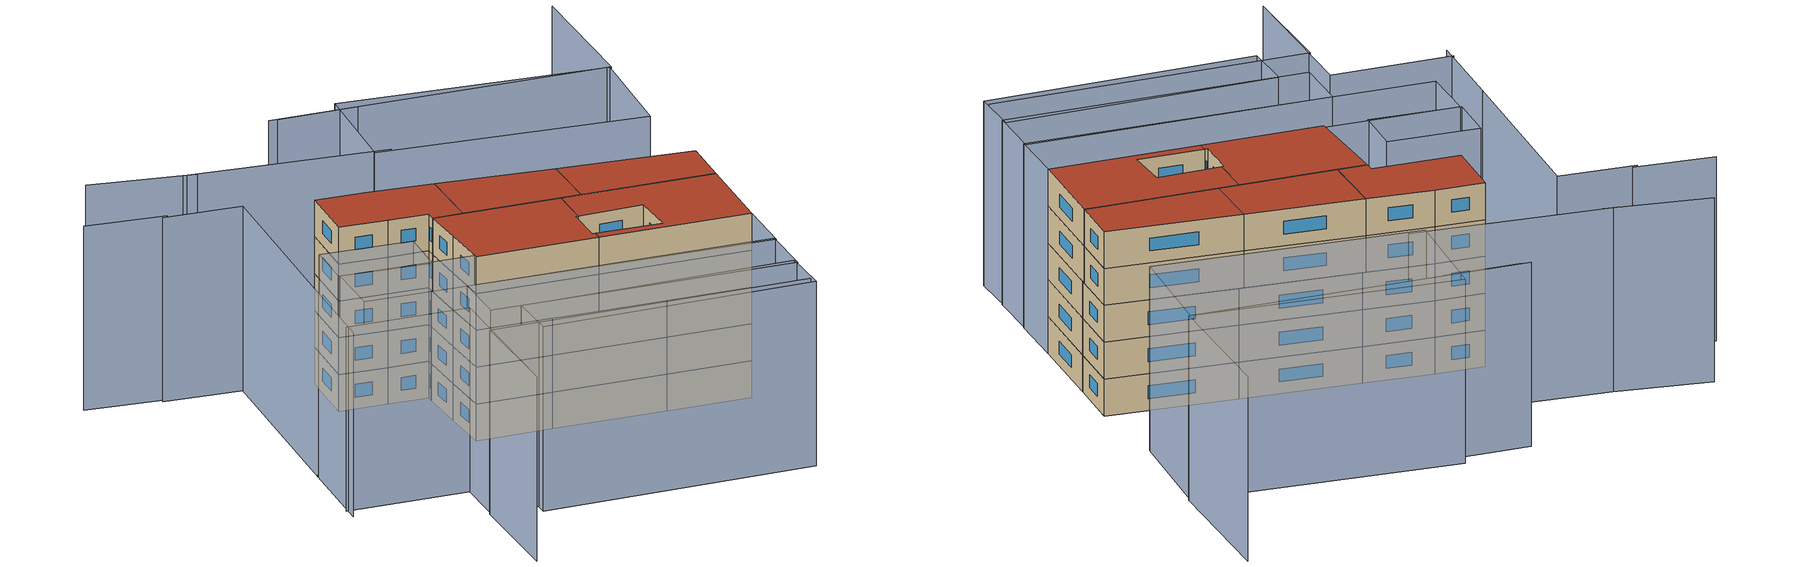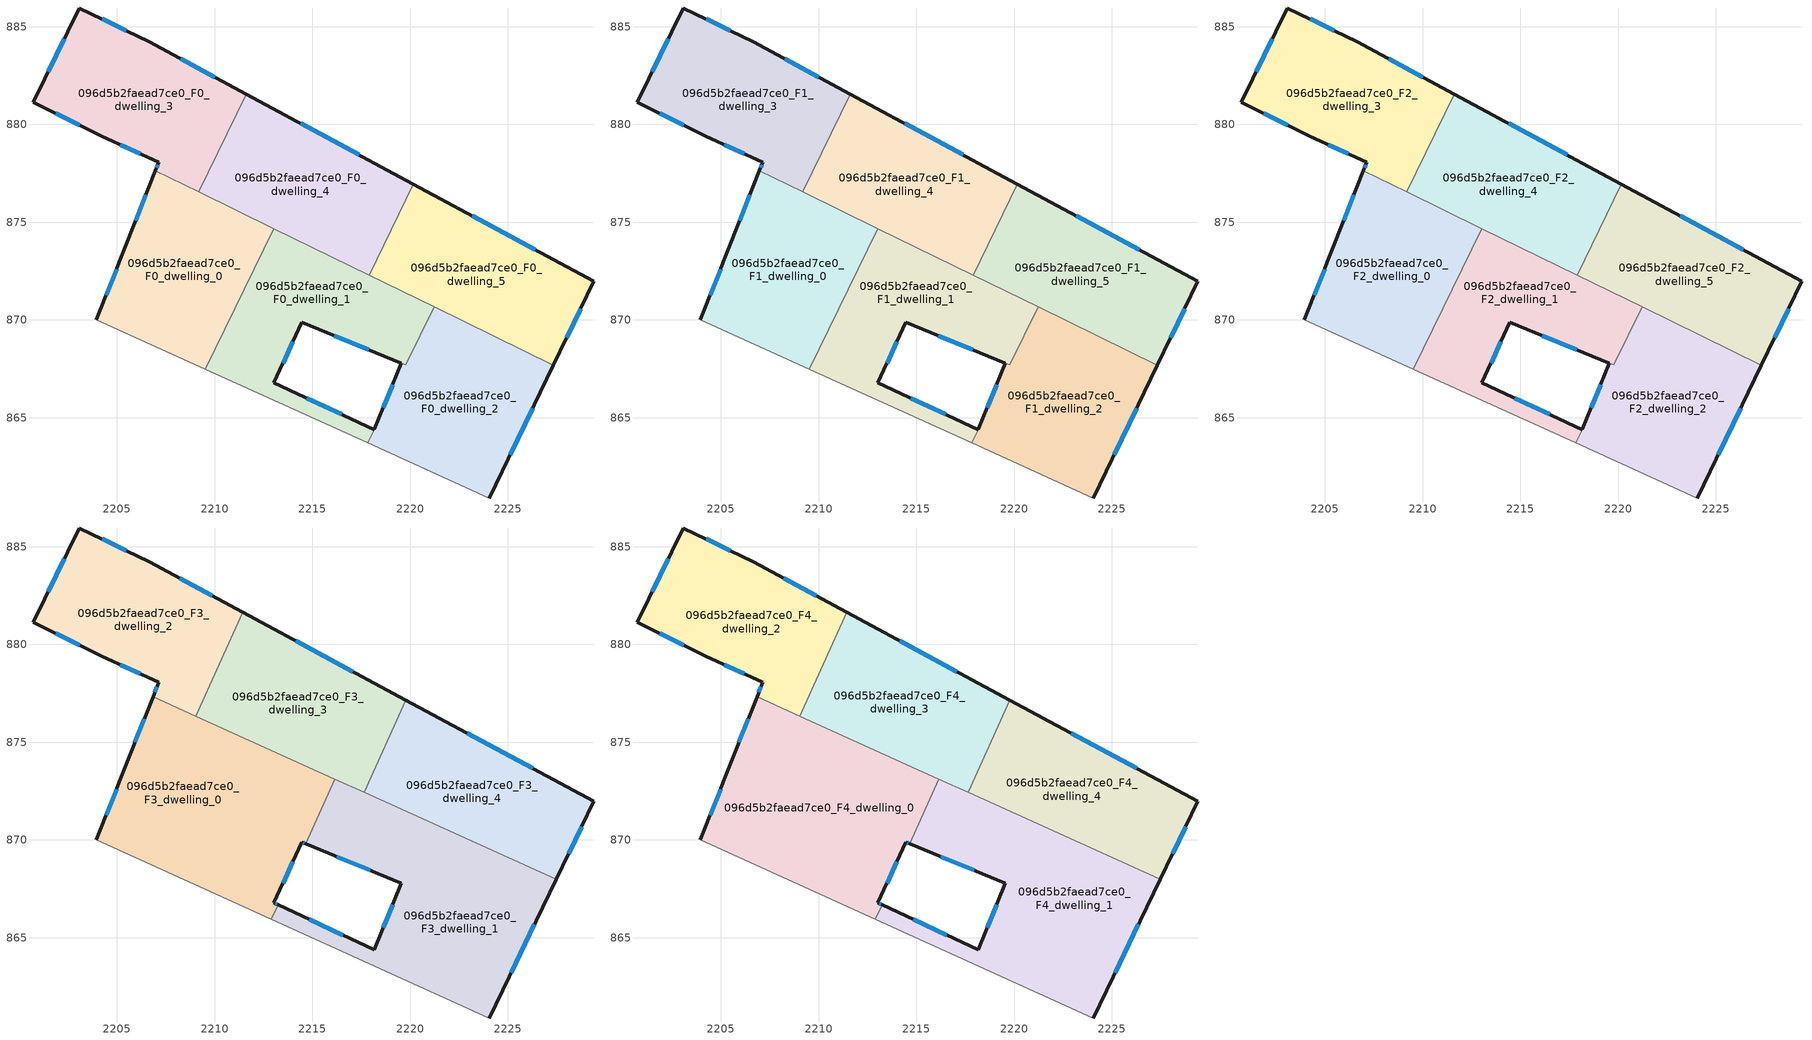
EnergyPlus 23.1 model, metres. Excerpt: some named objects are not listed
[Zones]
096d5b2faead7ce0_F0_dwelling_0
 floor ground (EU_floor_Construction): 2213.03,874.67 2209.52,867.48 2203.95,870 2205.47,873.86 2206.97,877.63 z0
 wall outside (EU_wall_Construction): 2206.97,877.63 2205.47,873.86 2203.95,870 z0:3
 wall to 096d5b2faead7ce0_F0_dwelling_1 (EU_wall_Construction): 2209.52,867.48 2213.03,874.67 z0:3
 wall adiabatic (EU_wall_Construction): 2203.95,870 2209.52,867.48 z0:3
 wall to 096d5b2faead7ce0_F0_dwelling_4 (EU_wall_Construction): 2213.03,874.67 2209.19,876.55 z0:3
 wall to 096d5b2faead7ce0_F0_dwelling_3 (EU_wall_Construction): 2209.19,876.55 2206.97,877.63 z0:3
 window (EU_Window_Construction): 2204.98,872.6 2204.45,871.25 / 2206.48,876.41 2205.96,875.09 z0.98:2.02
096d5b2faead7ce0_F0_dwelling_1
 floor ground (EU_floor_Construction): 2221.23,870.67 2219.78,867.7 2214.46,869.88 2213.03,866.78 2218.16,864.39 2217.83,863.71 2209.52,867.48 2213.03,874.67 z0
 wall outside (EU_wall_Construction): 2218.16,864.39 2213.03,866.78 2214.46,869.88 2219.55,867.79 z0:3
 wall to 096d5b2faead7ce0_F0_dwelling_2 (EU_wall_Construction): 2217.83,863.71 2218.16,864.39 / 2219.55,867.79 2219.78,867.7 2221.23,870.67 z0:3
 wall adiabatic (EU_wall_Construction): 2209.52,867.48 2217.83,863.71 z0:3
 wall to 096d5b2faead7ce0_F0_dwelling_5 (EU_wall_Construction): 2221.23,870.67 2217.9,872.29 z0:3
 wall to 096d5b2faead7ce0_F0_dwelling_4 (EU_wall_Construction): 2217.9,872.29 2213.03,874.67 z0:3
 window (EU_Window_Construction): 2213.5,867.79 2214,868.87 / 2216.49,865.17 2214.7,866 / 2216.12,869.2 2217.9,868.47 z0.98:2.02
096d5b2faead7ce0_F0_dwelling_2
 floor ground (EU_floor_Construction): 2227.33,867.68 2224.05,860.89 2217.83,863.71 2218.16,864.39 2218.17,864.4 2219.55,867.79 2219.78,867.7 2221.23,870.67 z0
 wall outside (EU_wall_Construction): 2219.55,867.79 2218.17,864.4 2218.16,864.39 / 2224.05,860.89 2227.33,867.68 z0:3
 wall adiabatic (EU_wall_Construction): 2217.83,863.71 2224.05,860.89 z0:3
 wall to 096d5b2faead7ce0_F0_dwelling_5 (EU_wall_Construction): 2227.33,867.68 2221.23,870.67 z0:3
 window (EU_Window_Construction): 2219.1,866.69 2218.62,865.5 / 2225.12,863.1 2226.27,865.47 z0.98:2.02
096d5b2faead7ce0_F0_dwelling_3
 floor ground (EU_floor_Construction): 2211.63,881.55 2209.19,876.55 2206.97,877.63 2207.14,878.07 2204.23,879.41 2200.71,881.13 2203.07,885.96 2206.65,884.23 z0
 wall outside (EU_wall_Construction): 2211.63,881.55 2206.65,884.23 2203.07,885.96 2200.71,881.13 2204.23,879.41 2207.14,878.07 2206.97,877.63 z0:3
 wall to 096d5b2faead7ce0_F0_dwelling_4 (EU_wall_Construction): 2209.19,876.55 2211.63,881.55 z0:3
 window (EU_Window_Construction): 2205.49,884.79 2204.24,885.4 / 2210.01,882.42 2208.27,883.36 / 2207.09,877.93 2207.03,877.77 / 2205.18,878.97 2206.2,878.5 / 2201.86,880.57 2203.09,879.97 / 2202.31,884.39 2201.48,882.7 z0.98:2.02
096d5b2faead7ce0_F0_dwelling_4
 floor ground (EU_floor_Construction): 2220.17,876.94 2217.9,872.29 2209.19,876.55 2211.63,881.55 z0
 wall outside (EU_wall_Construction): 2220.17,876.94 2211.63,881.55 z0:3
 wall to 096d5b2faead7ce0_F0_dwelling_5 (EU_wall_Construction): 2217.9,872.29 2220.17,876.94 z0:3
 window (EU_Window_Construction): 2217.39,878.44 2214.41,880.05 z0.98:2.02
096d5b2faead7ce0_F0_dwelling_5
 floor ground (EU_floor_Construction): 2229.4,871.97 2227.33,867.68 2217.9,872.29 2220.17,876.94 z0
 wall outside (EU_wall_Construction): 2227.33,867.68 2229.4,871.97 2220.17,876.94 z0:3
 window (EU_Window_Construction): 2226.4,873.59 2223.18,875.32 / 2228.01,869.08 2228.73,870.57 z0.98:2.02
096d5b2faead7ce0_F1_dwelling_0
 floor to 096d5b2faead7ce0_F0_dwelling_0 (EU_floor_Construction): 2213.03,874.67 2209.52,867.48 2203.95,870 2205.47,873.86 2206.97,877.63 z3
 wall outside (EU_wall_Construction): 2206.97,877.63 2205.47,873.86 2203.95,870 z3:6
 wall to 096d5b2faead7ce0_F1_dwelling_1 (EU_wall_Construction): 2209.52,867.48 2213.03,874.67 z3:6
 wall adiabatic (EU_wall_Construction): 2203.95,870 2209.52,867.48 z3:6
 wall to 096d5b2faead7ce0_F1_dwelling_4 (EU_wall_Construction): 2213.03,874.67 2209.19,876.55 z3:6
 wall to 096d5b2faead7ce0_F1_dwelling_3 (EU_wall_Construction): 2209.19,876.55 2206.97,877.63 z3:6
 window (EU_Window_Construction): 2204.98,872.6 2204.45,871.25 / 2206.48,876.41 2205.96,875.09 z3.98:5.02
096d5b2faead7ce0_F1_dwelling_1
 floor to 096d5b2faead7ce0_F0_dwelling_1 (EU_floor_Construction): 2221.23,870.67 2219.78,867.7 2214.46,869.88 2213.03,866.78 2218.16,864.39 2217.83,863.71 2209.52,867.48 2213.03,874.67 z3
 wall outside (EU_wall_Construction): 2218.16,864.39 2213.03,866.78 2214.46,869.88 2219.55,867.79 z3:6
 wall to 096d5b2faead7ce0_F1_dwelling_2 (EU_wall_Construction): 2217.83,863.71 2218.16,864.39 / 2219.55,867.79 2219.78,867.7 2221.23,870.67 z3:6
 wall adiabatic (EU_wall_Construction): 2209.52,867.48 2217.83,863.71 z3:6
 wall to 096d5b2faead7ce0_F1_dwelling_5 (EU_wall_Construction): 2221.23,870.67 2217.9,872.29 z3:6
 wall to 096d5b2faead7ce0_F1_dwelling_4 (EU_wall_Construction): 2217.9,872.29 2213.03,874.67 z3:6
 window (EU_Window_Construction): 2213.5,867.79 2214,868.87 / 2216.49,865.17 2214.7,866 / 2216.12,869.2 2217.9,868.47 z3.98:5.02
096d5b2faead7ce0_F1_dwelling_2
 floor to 096d5b2faead7ce0_F0_dwelling_2 (EU_floor_Construction): 2227.33,867.68 2224.05,860.89 2217.83,863.71 2218.16,864.39 2218.17,864.4 2219.55,867.79 2219.78,867.7 2221.23,870.67 z3
 wall outside (EU_wall_Construction): 2219.55,867.79 2218.17,864.4 2218.16,864.39 / 2224.05,860.89 2227.33,867.68 z3:6
 wall adiabatic (EU_wall_Construction): 2217.83,863.71 2224.05,860.89 z3:6
 wall to 096d5b2faead7ce0_F1_dwelling_5 (EU_wall_Construction): 2227.33,867.68 2221.23,870.67 z3:6
 window (EU_Window_Construction): 2219.1,866.69 2218.62,865.5 / 2225.12,863.1 2226.27,865.47 z3.98:5.02
096d5b2faead7ce0_F1_dwelling_3
 floor to 096d5b2faead7ce0_F0_dwelling_3 (EU_floor_Construction): 2211.63,881.55 2209.19,876.55 2206.97,877.63 2207.14,878.07 2204.23,879.41 2200.71,881.13 2203.07,885.96 2206.65,884.23 z3
 wall outside (EU_wall_Construction): 2211.63,881.55 2206.65,884.23 2203.07,885.96 2200.71,881.13 2204.23,879.41 2207.14,878.07 2206.97,877.63 z3:6
 wall to 096d5b2faead7ce0_F1_dwelling_4 (EU_wall_Construction): 2209.19,876.55 2211.63,881.55 z3:6
 window (EU_Window_Construction): 2205.49,884.79 2204.24,885.4 / 2210.01,882.42 2208.27,883.36 / 2207.09,877.93 2207.03,877.77 / 2205.18,878.97 2206.2,878.5 / 2201.86,880.57 2203.09,879.97 / 2202.31,884.39 2201.48,882.7 z3.98:5.02
096d5b2faead7ce0_F1_dwelling_4
 floor to 096d5b2faead7ce0_F0_dwelling_4 (EU_floor_Construction): 2220.17,876.94 2217.9,872.29 2209.19,876.55 2211.63,881.55 z3
 wall outside (EU_wall_Construction): 2220.17,876.94 2211.63,881.55 z3:6
 wall to 096d5b2faead7ce0_F1_dwelling_5 (EU_wall_Construction): 2217.9,872.29 2220.17,876.94 z3:6
 window (EU_Window_Construction): 2217.39,878.44 2214.41,880.05 z3.98:5.02
096d5b2faead7ce0_F1_dwelling_5
 floor to 096d5b2faead7ce0_F0_dwelling_5 (EU_floor_Construction): 2229.4,871.97 2227.33,867.68 2217.9,872.29 2220.17,876.94 z3
 wall outside (EU_wall_Construction): 2227.33,867.68 2229.4,871.97 2220.17,876.94 z3:6
 window (EU_Window_Construction): 2226.4,873.59 2223.18,875.32 / 2228.01,869.08 2228.73,870.57 z3.98:5.02
096d5b2faead7ce0_F2_dwelling_0
 floor to 096d5b2faead7ce0_F1_dwelling_0 (EU_floor_Construction): 2213.03,874.67 2209.52,867.48 2203.95,870 2205.47,873.86 2206.97,877.63 z6
 wall outside (EU_wall_Construction): 2206.97,877.63 2205.47,873.86 2203.95,870 z6:9
 wall to 096d5b2faead7ce0_F2_dwelling_1 (EU_wall_Construction): 2209.52,867.48 2213.03,874.67 z6:9
 wall adiabatic (EU_wall_Construction): 2203.95,870 2209.52,867.48 z6:9
 wall to 096d5b2faead7ce0_F2_dwelling_4 (EU_wall_Construction): 2213.03,874.67 2209.19,876.55 z6:9
 wall to 096d5b2faead7ce0_F2_dwelling_3 (EU_wall_Construction): 2209.19,876.55 2206.97,877.63 z6:9
 window (EU_Window_Construction): 2204.98,872.6 2204.45,871.25 / 2206.48,876.41 2205.96,875.09 z6.98:8.02
096d5b2faead7ce0_F2_dwelling_1
 floor to 096d5b2faead7ce0_F1_dwelling_1 (EU_floor_Construction): 2221.23,870.67 2219.78,867.7 2214.46,869.88 2213.03,866.78 2218.16,864.39 2217.83,863.71 2209.52,867.48 2213.03,874.67 z6
 wall outside (EU_wall_Construction): 2218.16,864.39 2213.03,866.78 2214.46,869.88 2219.55,867.79 z6:9
 wall to 096d5b2faead7ce0_F2_dwelling_2 (EU_wall_Construction): 2217.83,863.71 2218.16,864.39 / 2219.55,867.79 2219.78,867.7 2221.23,870.67 z6:9
 wall adiabatic (EU_wall_Construction): 2209.52,867.48 2217.83,863.71 z6:9
 wall to 096d5b2faead7ce0_F2_dwelling_5 (EU_wall_Construction): 2221.23,870.67 2217.9,872.29 z6:9
 wall to 096d5b2faead7ce0_F2_dwelling_4 (EU_wall_Construction): 2217.9,872.29 2213.03,874.67 z6:9
 window (EU_Window_Construction): 2213.5,867.79 2214,868.87 / 2216.49,865.17 2214.7,866 / 2216.12,869.2 2217.9,868.47 z6.98:8.02
096d5b2faead7ce0_F2_dwelling_2
 floor to 096d5b2faead7ce0_F1_dwelling_2 (EU_floor_Construction): 2227.33,867.68 2224.05,860.89 2217.83,863.71 2218.16,864.39 2218.17,864.4 2219.55,867.79 2219.78,867.7 2221.23,870.67 z6
 wall outside (EU_wall_Construction): 2219.55,867.79 2218.17,864.4 2218.16,864.39 / 2224.05,860.89 2227.33,867.68 z6:9
 wall adiabatic (EU_wall_Construction): 2217.83,863.71 2224.05,860.89 z6:9
 wall to 096d5b2faead7ce0_F2_dwelling_5 (EU_wall_Construction): 2227.33,867.68 2221.23,870.67 z6:9
 window (EU_Window_Construction): 2219.1,866.69 2218.62,865.5 / 2225.12,863.1 2226.27,865.47 z6.98:8.02
096d5b2faead7ce0_F2_dwelling_3
 floor to 096d5b2faead7ce0_F1_dwelling_3 (EU_floor_Construction): 2211.63,881.55 2209.19,876.55 2206.97,877.63 2207.14,878.07 2204.23,879.41 2200.71,881.13 2203.07,885.96 2206.65,884.23 z6
 wall outside (EU_wall_Construction): 2211.63,881.55 2206.65,884.23 2203.07,885.96 2200.71,881.13 2204.23,879.41 2207.14,878.07 2206.97,877.63 z6:9
 wall to 096d5b2faead7ce0_F2_dwelling_4 (EU_wall_Construction): 2209.19,876.55 2211.63,881.55 z6:9
 window (EU_Window_Construction): 2205.49,884.79 2204.24,885.4 / 2210.01,882.42 2208.27,883.36 / 2207.09,877.93 2207.03,877.77 / 2205.18,878.97 2206.2,878.5 / 2201.86,880.57 2203.09,879.97 / 2202.31,884.39 2201.48,882.7 z6.98:8.02
096d5b2faead7ce0_F2_dwelling_4
 floor to 096d5b2faead7ce0_F1_dwelling_4 (EU_floor_Construction): 2220.17,876.94 2217.9,872.29 2209.19,876.55 2211.63,881.55 z6
 wall outside (EU_wall_Construction): 2220.17,876.94 2211.63,881.55 z6:9
 wall to 096d5b2faead7ce0_F2_dwelling_5 (EU_wall_Construction): 2217.9,872.29 2220.17,876.94 z6:9
 window (EU_Window_Construction): 2217.39,878.44 2214.41,880.05 z6.98:8.02
 ceiling adiabatic (EU_roof_Construction): 2217.91,872.31 2217.65,872.43 2219.78,877.15 2211.63,881.55 2209.19,876.55 2217.9,872.29 z9
096d5b2faead7ce0_F2_dwelling_5
 floor to 096d5b2faead7ce0_F1_dwelling_5 (EU_floor_Construction): 2229.4,871.97 2227.33,867.68 2217.9,872.29 2220.17,876.94 z6
 wall outside (EU_wall_Construction): 2227.33,867.68 2229.4,871.97 2220.17,876.94 z6:9
 window (EU_Window_Construction): 2226.4,873.59 2223.18,875.32 / 2228.01,869.08 2228.73,870.57 z6.98:8.02
 ceiling adiabatic (EU_roof_Construction): 2227.33,867.68 2227.48,867.99 2217.91,872.31 2217.9,872.29 z9
096d5b2faead7ce0_F3_dwelling_0
 floor to 096d5b2faead7ce0_F2_dwelling_0 (EU_floor_Construction): 2212.97,874.55 2209.52,867.48 2203.95,870 2205.47,873.86 2206.85,877.32 z9
 floor to 096d5b2faead7ce0_F2_dwelling_1 (EU_floor_Construction): 2216.15,873.11 2214.66,869.8 2214.46,869.88 2213.03,866.78 2213.24,866.68 2212.91,865.94 2209.52,867.48 2212.97,874.55 z9
 wall outside (EU_wall_Construction): 2213.24,866.68 2213.03,866.78 2214.46,869.88 2214.66,869.8 / 2206.85,877.32 2205.47,873.86 2203.95,870 z9:12
 wall to 096d5b2faead7ce0_F3_dwelling_1 (EU_wall_Construction): 2212.91,865.94 2213.24,866.68 / 2214.66,869.8 2216.15,873.11 z9:12
 wall adiabatic (EU_wall_Construction): 2203.95,870 2212.91,865.94 z9:12
 wall to 096d5b2faead7ce0_F3_dwelling_3 (EU_wall_Construction): 2216.15,873.11 2209.04,876.33 z9:12
 wall to 096d5b2faead7ce0_F3_dwelling_2 (EU_wall_Construction): 2209.03,876.33 2206.85,877.32 z9:12
 window (EU_Window_Construction): 2213.5,867.79 2214,868.87 / 2213.18,866.71 2213.1,866.75 / 2204.98,872.6 2204.45,871.25 / 2206.4,876.19 2205.92,874.98 / 2214.53,869.85 2214.59,869.82 z9.98:11.02
096d5b2faead7ce0_F3_dwelling_1
 floor to 096d5b2faead7ce0_F2_dwelling_1 (EU_floor_Construction): 2221.23,870.67 2219.78,867.7 2214.66,869.8 2216.15,873.11 2217.16,872.66 z9; 2218.16,864.39 2217.83,863.71 2212.91,865.94 2213.24,866.68 z9
 floor to 096d5b2faead7ce0_F2_dwelling_2 (EU_floor_Construction): 2227.33,867.68 2224.05,860.89 2217.83,863.71 2218.16,864.39 2218.17,864.4 2219.55,867.79 2219.78,867.7 2221.23,870.67 z9
 floor adiabatic (EU_floor_Construction): 2227.48,867.99 2227.33,867.68 2217.16,872.66 z9
 wall outside (EU_wall_Construction): 2214.66,869.8 2219.55,867.79 2218.16,864.39 2213.24,866.68 / 2224.05,860.89 2227.48,867.99 z9:12
 wall adiabatic (EU_wall_Construction): 2212.91,865.94 2224.05,860.89 z9:12
 wall to 096d5b2faead7ce0_F3_dwelling_4 (EU_wall_Construction): 2227.48,867.99 2217.65,872.43 z9:12
 wall to 096d5b2faead7ce0_F3_dwelling_3 (EU_wall_Construction): 2217.65,872.43 2216.15,873.11 z9:12
 window (EU_Window_Construction): 2216.56,865.13 2214.84,865.93 / 2219.1,866.68 2218.61,865.49 / 2216.25,869.15 2217.96,868.44 / 2225.17,863.2 2226.37,865.68 z9.98:11.02
096d5b2faead7ce0_F3_dwelling_2
 floor to 096d5b2faead7ce0_F2_dwelling_3 (EU_floor_Construction): 2211.44,881.65 2209.14,876.57 2206.97,877.63 2207.14,878.07 2204.23,879.41 2200.71,881.13 2203.07,885.96 2206.65,884.23 z9
 floor to 096d5b2faead7ce0_F2_dwelling_0 (EU_floor_Construction): 2209.14,876.57 2209.04,876.33 2206.85,877.32 2206.97,877.63 z9
 wall outside (EU_wall_Construction): 2211.44,881.65 2206.65,884.23 2203.07,885.96 2200.71,881.13 2204.23,879.41 2207.14,878.07 2206.85,877.32 z9:12
 wall to 096d5b2faead7ce0_F3_dwelling_3 (EU_wall_Construction): 2209.04,876.33 2211.44,881.65 z9:12
 window (EU_Window_Construction): 2205.49,884.79 2204.24,885.4 / 2209.88,882.49 2208.21,883.39 / 2207.05,877.82 2206.94,877.56 / 2205.18,878.97 2206.2,878.5 / 2201.86,880.57 2203.09,879.97 / 2202.31,884.39 2201.48,882.7 z9.98:11.02
096d5b2faead7ce0_F3_dwelling_3
 floor adiabatic (EU_floor_Construction): 2219.78,877.15 2217.65,872.43 2217.17,872.65 2209.19,876.55 2211.63,881.55 z9
 floor to 096d5b2faead7ce0_F2_dwelling_0 (EU_floor_Construction): 2213.03,874.67 2212.97,874.55 2209.04,876.33 2209.14,876.57 z9
 floor to 096d5b2faead7ce0_F2_dwelling_3 (EU_floor_Construction): 2211.63,881.55 2209.19,876.55 2209.14,876.57 2211.44,881.65 z9
 floor to 096d5b2faead7ce0_F2_dwelling_1 (EU_floor_Construction): 2217.16,872.66 2212.97,874.55 2213.03,874.67 z9
 wall outside (EU_wall_Construction): 2219.78,877.15 2211.44,881.65 z9:12
 wall to 096d5b2faead7ce0_F3_dwelling_4 (EU_wall_Construction): 2217.65,872.43 2219.78,877.15 z9:12
 window (EU_Window_Construction): 2217.07,878.61 2214.15,880.19 z9.98:11.02
096d5b2faead7ce0_F3_dwelling_4
 floor to 096d5b2faead7ce0_F2_dwelling_5 (EU_floor_Construction): 2229.4,871.97 2227.48,867.99 2217.91,872.31 2220.17,876.94 z9
 floor to 096d5b2faead7ce0_F2_dwelling_4 (EU_floor_Construction): 2220.17,876.94 2217.91,872.31 2217.65,872.43 2219.78,877.15 z9
 wall outside (EU_wall_Construction): 2227.48,867.99 2229.4,871.97 2219.78,877.15 z9:12
 window (EU_Window_Construction): 2226.27,873.65 2222.91,875.47 / 2228.11,869.28 2228.78,870.67 z9.98:11.02
096d5b2faead7ce0_F4_dwelling_0
 floor to 096d5b2faead7ce0_F3_dwelling_0 (EU_floor_Construction): 2216.15,873.11 2214.66,869.8 2214.46,869.88 2213.03,866.78 2213.24,866.68 2212.91,865.94 2203.95,870 2205.47,873.86 2206.85,877.32 z12
 wall outside (EU_wall_Construction): 2213.24,866.68 2213.03,866.78 2214.46,869.88 2214.66,869.8 / 2206.85,877.32 2205.47,873.86 2203.95,870 z12:15
 wall to 096d5b2faead7ce0_F4_dwelling_1 (EU_wall_Construction): 2212.91,865.94 2213.24,866.68 / 2214.66,869.8 2216.15,873.11 z12:15
 wall adiabatic (EU_wall_Construction): 2203.95,870 2212.91,865.94 z12:15
 wall to 096d5b2faead7ce0_F4_dwelling_3 (EU_wall_Construction): 2216.15,873.11 2209.04,876.33 z12:15
 wall to 096d5b2faead7ce0_F4_dwelling_2 (EU_wall_Construction): 2209.03,876.33 2206.85,877.32 z12:15
 window (EU_Window_Construction): 2213.5,867.79 2214,868.87 / 2213.18,866.71 2213.1,866.75 / 2204.98,872.6 2204.45,871.25 / 2206.4,876.19 2205.92,874.98 / 2214.53,869.85 2214.59,869.82 z12.98:14.02
 roof outside (EU_roof_Construction): 2213.24,866.68 2213.03,866.78 2214.46,869.88 2214.66,869.8 2216.15,873.11 2206.85,877.32 2205.47,873.86 2203.95,870 2212.91,865.94 z15
096d5b2faead7ce0_F4_dwelling_1
 floor to 096d5b2faead7ce0_F3_dwelling_1 (EU_floor_Construction): 2227.48,867.99 2224.05,860.89 2212.91,865.94 2213.24,866.68 2218.16,864.39 2219.55,867.79 2214.66,869.8 2216.15,873.11 z12
 wall outside (EU_wall_Construction): 2214.66,869.8 2219.55,867.79 2218.16,864.39 2213.24,866.68 / 2224.05,860.89 2227.48,867.99 z12:15
 wall adiabatic (EU_wall_Construction): 2212.91,865.94 2224.05,860.89 z12:15
 wall to 096d5b2faead7ce0_F4_dwelling_4 (EU_wall_Construction): 2227.48,867.99 2217.65,872.43 z12:15
 wall to 096d5b2faead7ce0_F4_dwelling_3 (EU_wall_Construction): 2217.65,872.43 2216.15,873.11 z12:15
 window (EU_Window_Construction): 2216.56,865.13 2214.84,865.93 / 2219.1,866.68 2218.61,865.49 / 2216.25,869.15 2217.96,868.44 / 2225.17,863.2 2226.37,865.68 z12.98:14.02
 roof outside (EU_roof_Construction): 2224.05,860.89 2227.48,867.99 2216.15,873.11 2214.66,869.8 2219.55,867.79 2218.16,864.39 2213.24,866.68 2212.91,865.94 z15
096d5b2faead7ce0_F4_dwelling_2
 floor to 096d5b2faead7ce0_F3_dwelling_2 (EU_floor_Construction): 2211.44,881.65 2209.04,876.33 2206.85,877.32 2207.14,878.07 2204.23,879.41 2200.71,881.13 2203.07,885.96 2206.65,884.23 z12
 wall outside (EU_wall_Construction): 2211.44,881.65 2206.65,884.23 2203.07,885.96 2200.71,881.13 2204.23,879.41 2207.14,878.07 2206.85,877.32 z12:15
 wall to 096d5b2faead7ce0_F4_dwelling_3 (EU_wall_Construction): 2209.04,876.33 2211.44,881.65 z12:15
 window (EU_Window_Construction): 2205.49,884.79 2204.24,885.4 / 2209.88,882.49 2208.21,883.39 / 2207.05,877.82 2206.94,877.56 / 2205.18,878.97 2206.2,878.5 / 2201.86,880.57 2203.09,879.97 / 2202.31,884.39 2201.48,882.7 z12.98:14.02
 roof outside (EU_roof_Construction): 2209.04,876.33 2211.44,881.65 2206.65,884.23 2203.07,885.96 2200.71,881.13 2204.23,879.41 2207.14,878.07 2206.85,877.32 z15
096d5b2faead7ce0_F4_dwelling_3
 floor to 096d5b2faead7ce0_F3_dwelling_3 (EU_floor_Construction): 2219.78,877.15 2217.65,872.43 2209.04,876.33 2211.44,881.65 z12
 wall outside (EU_wall_Construction): 2219.78,877.15 2211.44,881.65 z12:15
 wall to 096d5b2faead7ce0_F4_dwelling_4 (EU_wall_Construction): 2217.65,872.43 2219.78,877.15 z12:15
 window (EU_Window_Construction): 2217.07,878.61 2214.15,880.19 z12.98:14.02
 roof outside (EU_roof_Construction): 2217.65,872.43 2219.78,877.15 2211.44,881.65 2209.04,876.33 z15
096d5b2faead7ce0_F4_dwelling_4
 floor to 096d5b2faead7ce0_F3_dwelling_4 (EU_floor_Construction): 2229.4,871.97 2227.48,867.99 2217.65,872.43 2219.78,877.15 z12
 wall outside (EU_wall_Construction): 2227.48,867.99 2229.4,871.97 2219.78,877.15 z12:15
 window (EU_Window_Construction): 2226.27,873.65 2222.91,875.47 / 2228.11,869.28 2228.78,870.67 z12.98:14.02
 roof outside (EU_roof_Construction): 2227.48,867.99 2229.4,871.97 2219.78,877.15 2217.65,872.43 z15
shading: 2191.16,851.27 2194.94,859.79 / 2194.94,859.79 2218.48,849.36 / 2187.85,867.83 2196.84,863.76 / 2196.84,863.76 2191.2,851.29 / 2190.95,873.83 2187.48,866.75 / 2187.61,894.9 2193.35,891.83 / 2192.84,891.8 2198.5,888.98 / 2198.5,888.98 2190.91,873.75 / 2241.19,898.37 2236.19,887.34 / 2236.19,887.34 2211.24,898.67 / 2213.8,888.46 2199.47,896.13 / 2217.68,895.69 2211.83,898.3 / 2200.41,895.56 2193.18,900.13 / 2199.83,861.29 2220.05,852.61 / 2220.05,852.61 2218.36,848.68 / 2218.36,848.68 2198.15,857.36 / 2198.15,857.36 2199.83,861.29 / 2199.61,866.69 2221.93,856.5 / 2221.93,856.5 2219.93,852.11 / 2219.93,852.11 2197.61,862.3 / 2197.61,862.3 2199.61,866.69 / 2194.31,874.8 2224.05,860.89 / 2224.05,860.89 2221.89,856.27 / 2221.89,856.27 2192.15,870.18 / 2192.15,870.18 2194.31,874.8 / 2200.84,871.55 2194.19,874.86 / 2194.19,874.86 2196.09,878.68 / 2196.09,878.68 2202.74,875.37 / 2202.74,875.37 2200.84,871.55 / 2216.9,897.34 2236.08,887.38 / 2236.08,887.38 2231.68,878.91 / 2231.68,878.91 2212.5,888.87 / 2212.5,888.87 2216.9,897.34 z0:15
[Building]
EU S2 Campaign: North Axis=0; Terrain=City; Solar Distribution=FullExterior
[Site:Location]
Bologna: Latitude=44.5; Longitude=11.25; Time Zone=1; Elevation=37
[SizingPeriod:WeatherFileDays]
AnnualSizingPeriod: Begin Month=1; Begin Day of Month=1; End Month=12; End Day of Month=31; Day of Week for Start Day=Monday; Use Weather File Daylight Saving Period=No; Use Weather File Rain and Snow Indicators=No
[MATERIAL]
EU_InternalMass_Material: Roughness=MediumRough; Thickness=0.1; Conductivity=1; Density=1800; Specific Heat=900; Thermal Absorptance=0.9; Solar Absorptance=0.7; Visible Absorptance=0.7
[MATERIAL:NOMASS] Roughness=MediumRough; Thermal Absorptance=0.9; Solar Absorptance=0.7; Visible Absorptance=0.7
Name | Thermal Resistance
EU_wall_NoMass | 0.905828
EU_roof_NoMass | 0.37593
EU_floor_NoMass | 0.67114
[WINDOWMATERIAL:SIMPLEGLAZINGSYSTEM]
EU_Window_SimpleGlazing: UFactor=4.52486; Solar Heat Gain Coefficient=0.85; Visible Transmittance=0.85
[CONSTRUCTION]
EU_wall_Construction: EU_wall_NoMass
EU_roof_Construction: EU_roof_NoMass
EU_floor_Construction: EU_floor_NoMass
EU_Window_Construction: EU_Window_SimpleGlazing
EU_InternalMass_Construction: EU_InternalMass_Material
[ZONE] Type=1; Multiplier=1; Ceiling Height=autocalculate; Floor Area=autocalculate; Part of Total Floor Area=Yes
Name | Volume
096d5b2faead7ce0_F0_dwelling_0; 096d5b2faead7ce0_F1_dwelling_0; 096d5b2faead7ce0_F2_dwelling_0; 096d5b2faead7ce0_F0_dwelling_4; 096d5b2faead7ce0_F1_dwelling_4; 096d5b2faead7ce0_F2_dwelling_4 | 156.238
096d5b2faead7ce0_F3_dwelling_0; 096d5b2faead7ce0_F4_dwelling_0 | 234.355
096d5b2faead7ce0_F0_dwelling_1; 096d5b2faead7ce0_F1_dwelling_1; 096d5b2faead7ce0_F2_dwelling_1 | 154.832
096d5b2faead7ce0_F3_dwelling_1; 096d5b2faead7ce0_F4_dwelling_1 | 234.337
096d5b2faead7ce0_F0_dwelling_2; 096d5b2faead7ce0_F1_dwelling_2; 096d5b2faead7ce0_F2_dwelling_2 | 157.563
096d5b2faead7ce0_F3_dwelling_2; 096d5b2faead7ce0_F4_dwelling_2 | 156.248
096d5b2faead7ce0_F0_dwelling_3; 096d5b2faead7ce0_F1_dwelling_3; 096d5b2faead7ce0_F2_dwelling_3; 096d5b2faead7ce0_F3_dwelling_4; 096d5b2faead7ce0_F4_dwelling_4 | 156.237
096d5b2faead7ce0_F3_dwelling_3; 096d5b2faead7ce0_F4_dwelling_3 | 156.231
096d5b2faead7ce0_F0_dwelling_5; 096d5b2faead7ce0_F1_dwelling_5; 096d5b2faead7ce0_F2_dwelling_5 | 156.235
[INTERNALMASS] Construction=EU_InternalMass_Construction
Name | Zone or ZoneList | Surface Area
096d5b2faead7ce0_F0_dwelling_0_EU_InternalMass | 096d5b2faead7ce0_F0_dwelling_0 | 52.079
096d5b2faead7ce0_F0_dwelling_1_EU_InternalMass | 096d5b2faead7ce0_F0_dwelling_1 | 51.6275
096d5b2faead7ce0_F0_dwelling_2_EU_InternalMass | 096d5b2faead7ce0_F0_dwelling_2 | 52.5211
096d5b2faead7ce0_F0_dwelling_3_EU_InternalMass | 096d5b2faead7ce0_F0_dwelling_3 | 52.0789
096d5b2faead7ce0_F0_dwelling_4_EU_InternalMass | 096d5b2faead7ce0_F0_dwelling_4 | 52.079
096d5b2faead7ce0_F0_dwelling_5_EU_InternalMass | 096d5b2faead7ce0_F0_dwelling_5 | 52.0782
096d5b2faead7ce0_F1_dwelling_0_EU_InternalMass | 096d5b2faead7ce0_F1_dwelling_0 | 52.079
096d5b2faead7ce0_F1_dwelling_1_EU_InternalMass | 096d5b2faead7ce0_F1_dwelling_1 | 51.6275
096d5b2faead7ce0_F1_dwelling_2_EU_InternalMass | 096d5b2faead7ce0_F1_dwelling_2 | 52.5211
096d5b2faead7ce0_F1_dwelling_3_EU_InternalMass | 096d5b2faead7ce0_F1_dwelling_3 | 52.0789
096d5b2faead7ce0_F1_dwelling_4_EU_InternalMass | 096d5b2faead7ce0_F1_dwelling_4 | 52.079
096d5b2faead7ce0_F1_dwelling_5_EU_InternalMass | 096d5b2faead7ce0_F1_dwelling_5 | 52.0782
096d5b2faead7ce0_F2_dwelling_0_EU_InternalMass | 096d5b2faead7ce0_F2_dwelling_0 | 52.079
096d5b2faead7ce0_F2_dwelling_1_EU_InternalMass | 096d5b2faead7ce0_F2_dwelling_1 | 51.6275
096d5b2faead7ce0_F2_dwelling_2_EU_InternalMass | 096d5b2faead7ce0_F2_dwelling_2 | 52.5211
096d5b2faead7ce0_F2_dwelling_3_EU_InternalMass | 096d5b2faead7ce0_F2_dwelling_3 | 52.0789
096d5b2faead7ce0_F2_dwelling_4_EU_InternalMass | 096d5b2faead7ce0_F2_dwelling_4 | 52.079
096d5b2faead7ce0_F2_dwelling_5_EU_InternalMass | 096d5b2faead7ce0_F2_dwelling_5 | 52.0782
096d5b2faead7ce0_F3_dwelling_0_EU_InternalMass | 096d5b2faead7ce0_F3_dwelling_0 | 78.1181
096d5b2faead7ce0_F3_dwelling_1_EU_InternalMass | 096d5b2faead7ce0_F3_dwelling_1 | 78.1123
096d5b2faead7ce0_F3_dwelling_2_EU_InternalMass | 096d5b2faead7ce0_F3_dwelling_2 | 52.0822
096d5b2faead7ce0_F3_dwelling_3_EU_InternalMass | 096d5b2faead7ce0_F3_dwelling_3 | 52.0775
096d5b2faead7ce0_F3_dwelling_4_EU_InternalMass | 096d5b2faead7ce0_F3_dwelling_4 | 52.0793
096d5b2faead7ce0_F4_dwelling_0_EU_InternalMass | 096d5b2faead7ce0_F4_dwelling_0 | 78.1181
096d5b2faead7ce0_F4_dwelling_1_EU_InternalMass | 096d5b2faead7ce0_F4_dwelling_1 | 78.1123
096d5b2faead7ce0_F4_dwelling_2_EU_InternalMass | 096d5b2faead7ce0_F4_dwelling_2 | 52.0822
096d5b2faead7ce0_F4_dwelling_3_EU_InternalMass | 096d5b2faead7ce0_F4_dwelling_3 | 52.0775
096d5b2faead7ce0_F4_dwelling_4_EU_InternalMass | 096d5b2faead7ce0_F4_dwelling_4 | 52.0793
[OTHEREQUIPMENT] Fuel Type=Electricity; Design Level Calculation Method=Watts/Area; Power per Zone Floor Area=1; Fraction Latent=0; Fraction Radiant=0; Fraction Lost=0; Carbon Dioxide Generation Rate=0; EndUse Subcategory=EU_Step8_InternalGains
Name | Zone or ZoneList or Space or SpaceList | Schedule
EU_Step8_InternalGain_096d5b2faead7ce0_F0_dwelling_0_f000 | 096d5b2faead7ce0_F0_dwelling_0 | EU_Step8_GainSchedule_096d5b2faead7ce0_F0_dwelling_0_f000
EU_Step8_InternalGain_096d5b2faead7ce0_F0_dwelling_1_f000 | 096d5b2faead7ce0_F0_dwelling_1 | EU_Step8_GainSchedule_096d5b2faead7ce0_F0_dwelling_1_f000
EU_Step8_InternalGain_096d5b2faead7ce0_F0_dwelling_2_f000 | 096d5b2faead7ce0_F0_dwelling_2 | EU_Step8_GainSchedule_096d5b2faead7ce0_F0_dwelling_2_f000
EU_Step8_InternalGain_096d5b2faead7ce0_F0_dwelling_3_f000 | 096d5b2faead7ce0_F0_dwelling_3 | EU_Step8_GainSchedule_096d5b2faead7ce0_F0_dwelling_3_f000
EU_Step8_InternalGain_096d5b2faead7ce0_F0_dwelling_4_f000 | 096d5b2faead7ce0_F0_dwelling_4 | EU_Step8_GainSchedule_096d5b2faead7ce0_F0_dwelling_4_f000
EU_Step8_InternalGain_096d5b2faead7ce0_F0_dwelling_5_f000 | 096d5b2faead7ce0_F0_dwelling_5 | EU_Step8_GainSchedule_096d5b2faead7ce0_F0_dwelling_5_f000
EU_Step8_InternalGain_096d5b2faead7ce0_F1_dwelling_0_f000 | 096d5b2faead7ce0_F1_dwelling_0 | EU_Step8_GainSchedule_096d5b2faead7ce0_F1_dwelling_0_f000
EU_Step8_InternalGain_096d5b2faead7ce0_F1_dwelling_1_f000 | 096d5b2faead7ce0_F1_dwelling_1 | EU_Step8_GainSchedule_096d5b2faead7ce0_F1_dwelling_1_f000
EU_Step8_InternalGain_096d5b2faead7ce0_F1_dwelling_2_f000 | 096d5b2faead7ce0_F1_dwelling_2 | EU_Step8_GainSchedule_096d5b2faead7ce0_F1_dwelling_2_f000
EU_Step8_InternalGain_096d5b2faead7ce0_F1_dwelling_3_f000 | 096d5b2faead7ce0_F1_dwelling_3 | EU_Step8_GainSchedule_096d5b2faead7ce0_F1_dwelling_3_f000
EU_Step8_InternalGain_096d5b2faead7ce0_F1_dwelling_4_f000 | 096d5b2faead7ce0_F1_dwelling_4 | EU_Step8_GainSchedule_096d5b2faead7ce0_F1_dwelling_4_f000
EU_Step8_InternalGain_096d5b2faead7ce0_F1_dwelling_5_f000 | 096d5b2faead7ce0_F1_dwelling_5 | EU_Step8_GainSchedule_096d5b2faead7ce0_F1_dwelling_5_f000
EU_Step8_InternalGain_096d5b2faead7ce0_F2_dwelling_0_f000 | 096d5b2faead7ce0_F2_dwelling_0 | EU_Step8_GainSchedule_096d5b2faead7ce0_F2_dwelling_0_f000
EU_Step8_InternalGain_096d5b2faead7ce0_F2_dwelling_1_f000 | 096d5b2faead7ce0_F2_dwelling_1 | EU_Step8_GainSchedule_096d5b2faead7ce0_F2_dwelling_1_f000
EU_Step8_InternalGain_096d5b2faead7ce0_F2_dwelling_2_f000 | 096d5b2faead7ce0_F2_dwelling_2 | EU_Step8_GainSchedule_096d5b2faead7ce0_F2_dwelling_2_f000
EU_Step8_InternalGain_096d5b2faead7ce0_F2_dwelling_3_f000 | 096d5b2faead7ce0_F2_dwelling_3 | EU_Step8_GainSchedule_096d5b2faead7ce0_F2_dwelling_3_f000
EU_Step8_InternalGain_096d5b2faead7ce0_F2_dwelling_4_f000 | 096d5b2faead7ce0_F2_dwelling_4 | EU_Step8_GainSchedule_096d5b2faead7ce0_F2_dwelling_4_f000
EU_Step8_InternalGain_096d5b2faead7ce0_F2_dwelling_5_f000 | 096d5b2faead7ce0_F2_dwelling_5 | EU_Step8_GainSchedule_096d5b2faead7ce0_F2_dwelling_5_f000
EU_Step8_InternalGain_096d5b2faead7ce0_F3_dwelling_0_f000 | 096d5b2faead7ce0_F3_dwelling_0 | EU_Step8_GainSchedule_096d5b2faead7ce0_F3_dwelling_0_f000
EU_Step8_InternalGain_096d5b2faead7ce0_F3_dwelling_1_f000 | 096d5b2faead7ce0_F3_dwelling_1 | EU_Step8_GainSchedule_096d5b2faead7ce0_F3_dwelling_1_f000
EU_Step8_InternalGain_096d5b2faead7ce0_F3_dwelling_2_f000 | 096d5b2faead7ce0_F3_dwelling_2 | EU_Step8_GainSchedule_096d5b2faead7ce0_F3_dwelling_2_f000
EU_Step8_InternalGain_096d5b2faead7ce0_F3_dwelling_3_f000 | 096d5b2faead7ce0_F3_dwelling_3 | EU_Step8_GainSchedule_096d5b2faead7ce0_F3_dwelling_3_f000
EU_Step8_InternalGain_096d5b2faead7ce0_F3_dwelling_4_f000 | 096d5b2faead7ce0_F3_dwelling_4 | EU_Step8_GainSchedule_096d5b2faead7ce0_F3_dwelling_4_f000
EU_Step8_InternalGain_096d5b2faead7ce0_F4_dwelling_0_f000 | 096d5b2faead7ce0_F4_dwelling_0 | EU_Step8_GainSchedule_096d5b2faead7ce0_F4_dwelling_0_f000
EU_Step8_InternalGain_096d5b2faead7ce0_F4_dwelling_1_f000 | 096d5b2faead7ce0_F4_dwelling_1 | EU_Step8_GainSchedule_096d5b2faead7ce0_F4_dwelling_1_f000
EU_Step8_InternalGain_096d5b2faead7ce0_F4_dwelling_2_f000 | 096d5b2faead7ce0_F4_dwelling_2 | EU_Step8_GainSchedule_096d5b2faead7ce0_F4_dwelling_2_f000
EU_Step8_InternalGain_096d5b2faead7ce0_F4_dwelling_3_f000 | 096d5b2faead7ce0_F4_dwelling_3 | EU_Step8_GainSchedule_096d5b2faead7ce0_F4_dwelling_3_f000
EU_Step8_InternalGain_096d5b2faead7ce0_F4_dwelling_4_f000 | 096d5b2faead7ce0_F4_dwelling_4 | EU_Step8_GainSchedule_096d5b2faead7ce0_F4_dwelling_4_f000
[ZONEVENTILATION:DESIGNFLOWRATE] Schedule=EU_AlwaysOn; Design Flow Rate Calculation Method=AirChanges/Hour; Air Changes per Hour=0.73129; Ventilation Type=Natural; Fan Pressure Rise=0; Fan Total Efficiency=1; Constant Term Coefficient=1; Temperature Term Coefficient=0; Velocity Term Coefficient=0; Velocity Squared Term Coefficient=0; Minimum Indoor Temperature=-100; Maximum Indoor Temperature=100; Delta Temperature=-100; Minimum Outdoor Temperature=-100; Maximum Outdoor Temperature=100; Maximum Wind Speed=40
Name | Zone or ZoneList or Space or SpaceList
EU_ConstantAir_096d5b2faead7ce0_F0_dwelling_0 | 096d5b2faead7ce0_F0_dwelling_0
EU_ConstantAir_096d5b2faead7ce0_F0_dwelling_1 | 096d5b2faead7ce0_F0_dwelling_1
EU_ConstantAir_096d5b2faead7ce0_F0_dwelling_2 | 096d5b2faead7ce0_F0_dwelling_2
EU_ConstantAir_096d5b2faead7ce0_F0_dwelling_3 | 096d5b2faead7ce0_F0_dwelling_3
EU_ConstantAir_096d5b2faead7ce0_F0_dwelling_4 | 096d5b2faead7ce0_F0_dwelling_4
EU_ConstantAir_096d5b2faead7ce0_F0_dwelling_5 | 096d5b2faead7ce0_F0_dwelling_5
EU_ConstantAir_096d5b2faead7ce0_F1_dwelling_0 | 096d5b2faead7ce0_F1_dwelling_0
EU_ConstantAir_096d5b2faead7ce0_F1_dwelling_1 | 096d5b2faead7ce0_F1_dwelling_1
EU_ConstantAir_096d5b2faead7ce0_F1_dwelling_2 | 096d5b2faead7ce0_F1_dwelling_2
EU_ConstantAir_096d5b2faead7ce0_F1_dwelling_3 | 096d5b2faead7ce0_F1_dwelling_3
EU_ConstantAir_096d5b2faead7ce0_F1_dwelling_4 | 096d5b2faead7ce0_F1_dwelling_4
EU_ConstantAir_096d5b2faead7ce0_F1_dwelling_5 | 096d5b2faead7ce0_F1_dwelling_5
EU_ConstantAir_096d5b2faead7ce0_F2_dwelling_0 | 096d5b2faead7ce0_F2_dwelling_0
EU_ConstantAir_096d5b2faead7ce0_F2_dwelling_1 | 096d5b2faead7ce0_F2_dwelling_1
EU_ConstantAir_096d5b2faead7ce0_F2_dwelling_2 | 096d5b2faead7ce0_F2_dwelling_2
EU_ConstantAir_096d5b2faead7ce0_F2_dwelling_3 | 096d5b2faead7ce0_F2_dwelling_3
EU_ConstantAir_096d5b2faead7ce0_F2_dwelling_4 | 096d5b2faead7ce0_F2_dwelling_4
EU_ConstantAir_096d5b2faead7ce0_F2_dwelling_5 | 096d5b2faead7ce0_F2_dwelling_5
EU_ConstantAir_096d5b2faead7ce0_F3_dwelling_0 | 096d5b2faead7ce0_F3_dwelling_0
EU_ConstantAir_096d5b2faead7ce0_F3_dwelling_1 | 096d5b2faead7ce0_F3_dwelling_1
EU_ConstantAir_096d5b2faead7ce0_F3_dwelling_2 | 096d5b2faead7ce0_F3_dwelling_2
EU_ConstantAir_096d5b2faead7ce0_F3_dwelling_3 | 096d5b2faead7ce0_F3_dwelling_3
EU_ConstantAir_096d5b2faead7ce0_F3_dwelling_4 | 096d5b2faead7ce0_F3_dwelling_4
EU_ConstantAir_096d5b2faead7ce0_F4_dwelling_0 | 096d5b2faead7ce0_F4_dwelling_0
EU_ConstantAir_096d5b2faead7ce0_F4_dwelling_1 | 096d5b2faead7ce0_F4_dwelling_1
EU_ConstantAir_096d5b2faead7ce0_F4_dwelling_2 | 096d5b2faead7ce0_F4_dwelling_2
EU_ConstantAir_096d5b2faead7ce0_F4_dwelling_3 | 096d5b2faead7ce0_F4_dwelling_3
EU_ConstantAir_096d5b2faead7ce0_F4_dwelling_4 | 096d5b2faead7ce0_F4_dwelling_4
[HVACTEMPLATE:ZONE:IDEALLOADSAIRSYSTEM] System Availability Schedule=EU_AlwaysOn; Maximum Heating Supply Air Temperature=50; Minimum Cooling Supply Air Temperature=13; Maximum Heating Supply Air Humidity Ratio=0.0156; Minimum Cooling Supply Air Humidity Ratio=0.0077; Heating Limit=NoLimit; Cooling Limit=NoLimit; Heating Availability Schedule=EU_AlwaysOn; Cooling Availability Schedule=EU_CoolingOff; Dehumidification Control Type=ConstantSensibleHeatRatio; Cooling Sensible Heat Ratio=0.7; Dehumidification Setpoint=60; Humidification Control Type=None; Humidification Setpoint=30; Outdoor Air Method=None; Outdoor Air Flow Rate per Person=0.00944; Outdoor Air Flow Rate per Zone Floor Area=0; Outdoor Air Flow Rate per Zone=0; Demand Controlled Ventilation Type=None; Outdoor Air Economizer Type=NoEconomizer; Heat Recovery Type=None; Sensible Heat Recovery Effectiveness=0.7; Latent Heat Recovery Effectiveness=0.65
Name | Template Thermostat
096d5b2faead7ce0_F0_dwelling_0 | EU_HeatOnly_096d5b2faead7ce0_F0_dwelling_0
096d5b2faead7ce0_F0_dwelling_1 | EU_HeatOnly_096d5b2faead7ce0_F0_dwelling_1
096d5b2faead7ce0_F0_dwelling_2 | EU_HeatOnly_096d5b2faead7ce0_F0_dwelling_2
096d5b2faead7ce0_F0_dwelling_3 | EU_HeatOnly_096d5b2faead7ce0_F0_dwelling_3
096d5b2faead7ce0_F0_dwelling_4 | EU_HeatOnly_096d5b2faead7ce0_F0_dwelling_4
096d5b2faead7ce0_F0_dwelling_5 | EU_HeatOnly_096d5b2faead7ce0_F0_dwelling_5
096d5b2faead7ce0_F1_dwelling_0 | EU_HeatOnly_096d5b2faead7ce0_F1_dwelling_0
096d5b2faead7ce0_F1_dwelling_1 | EU_HeatOnly_096d5b2faead7ce0_F1_dwelling_1
096d5b2faead7ce0_F1_dwelling_2 | EU_HeatOnly_096d5b2faead7ce0_F1_dwelling_2
096d5b2faead7ce0_F1_dwelling_3 | EU_HeatOnly_096d5b2faead7ce0_F1_dwelling_3
096d5b2faead7ce0_F1_dwelling_4 | EU_HeatOnly_096d5b2faead7ce0_F1_dwelling_4
096d5b2faead7ce0_F1_dwelling_5 | EU_HeatOnly_096d5b2faead7ce0_F1_dwelling_5
096d5b2faead7ce0_F2_dwelling_0 | EU_HeatOnly_096d5b2faead7ce0_F2_dwelling_0
096d5b2faead7ce0_F2_dwelling_1 | EU_HeatOnly_096d5b2faead7ce0_F2_dwelling_1
096d5b2faead7ce0_F2_dwelling_2 | EU_HeatOnly_096d5b2faead7ce0_F2_dwelling_2
096d5b2faead7ce0_F2_dwelling_3 | EU_HeatOnly_096d5b2faead7ce0_F2_dwelling_3
096d5b2faead7ce0_F2_dwelling_4 | EU_HeatOnly_096d5b2faead7ce0_F2_dwelling_4
096d5b2faead7ce0_F2_dwelling_5 | EU_HeatOnly_096d5b2faead7ce0_F2_dwelling_5
096d5b2faead7ce0_F3_dwelling_0 | EU_HeatOnly_096d5b2faead7ce0_F3_dwelling_0
096d5b2faead7ce0_F3_dwelling_1 | EU_HeatOnly_096d5b2faead7ce0_F3_dwelling_1
096d5b2faead7ce0_F3_dwelling_2 | EU_HeatOnly_096d5b2faead7ce0_F3_dwelling_2
096d5b2faead7ce0_F3_dwelling_3 | EU_HeatOnly_096d5b2faead7ce0_F3_dwelling_3
096d5b2faead7ce0_F3_dwelling_4 | EU_HeatOnly_096d5b2faead7ce0_F3_dwelling_4
096d5b2faead7ce0_F4_dwelling_0 | EU_HeatOnly_096d5b2faead7ce0_F4_dwelling_0
096d5b2faead7ce0_F4_dwelling_1 | EU_HeatOnly_096d5b2faead7ce0_F4_dwelling_1
096d5b2faead7ce0_F4_dwelling_2 | EU_HeatOnly_096d5b2faead7ce0_F4_dwelling_2
096d5b2faead7ce0_F4_dwelling_3 | EU_HeatOnly_096d5b2faead7ce0_F4_dwelling_3
096d5b2faead7ce0_F4_dwelling_4 | EU_HeatOnly_096d5b2faead7ce0_F4_dwelling_4
[SIZING:ZONE] Zone Cooling Design Supply Air Temperature Input Method=SupplyAirTemperature; Zone Cooling Design Supply Air Temperature=13; Zone Heating Design Supply Air Temperature Input Method=SupplyAirTemperature; Zone Heating Design Supply Air Temperature=50; Zone Cooling Design Supply Air Humidity Ratio=0.008; Zone Heating Design Supply Air Humidity Ratio=0.008; Cooling Design Air Flow Method=DesignDay; Cooling Design Air Flow Rate=0; Cooling Minimum Air Flow per Zone Floor Area=0.000762; Cooling Minimum Air Flow=0; Cooling Minimum Air Flow Fraction=0.2; Heating Design Air Flow Method=DesignDay; Heating Design Air Flow Rate=0; Heating Maximum Air Flow per Zone Floor Area=0.002032; Heating Maximum Air Flow=0.141576; Heating Maximum Air Flow Fraction=0.3; Account for Dedicated Outdoor Air System=No; Dedicated Outdoor Air System Control Strategy=NeutralSupplyAir; Dedicated Outdoor Air Low Setpoint Temperature for Design=autosize; Dedicated Outdoor Air High Setpoint Temperature for Design=autosize; Zone Load Sizing Method=Sensible Load Only No Latent Load; Zone Latent Cooling Design Supply Air Humidity Ratio Input Method=HumidityRatioDifference; Zone Cooling Design Supply Air Humidity Ratio Difference=0.005; Zone Latent Heating Design Supply Air Humidity Ratio Input Method=HumidityRatioDifference; Zone Humidification Design Supply Air Humidity Ratio Difference=0.005
096d5b2faead7ce0_F0_dwelling_0; 096d5b2faead7ce0_F0_dwelling_1; 096d5b2faead7ce0_F0_dwelling_2; 096d5b2faead7ce0_F0_dwelling_3; 096d5b2faead7ce0_F0_dwelling_4; 096d5b2faead7ce0_F0_dwelling_5; 096d5b2faead7ce0_F1_dwelling_0; 096d5b2faead7ce0_F1_dwelling_1; 096d5b2faead7ce0_F1_dwelling_2; 096d5b2faead7ce0_F1_dwelling_3; 096d5b2faead7ce0_F1_dwelling_4; 096d5b2faead7ce0_F1_dwelling_5; 096d5b2faead7ce0_F2_dwelling_0; 096d5b2faead7ce0_F2_dwelling_1; 096d5b2faead7ce0_F2_dwelling_2; 096d5b2faead7ce0_F2_dwelling_3; 096d5b2faead7ce0_F2_dwelling_4; 096d5b2faead7ce0_F2_dwelling_5; 096d5b2faead7ce0_F3_dwelling_0; 096d5b2faead7ce0_F3_dwelling_1; 096d5b2faead7ce0_F3_dwelling_2; 096d5b2faead7ce0_F3_dwelling_3; 096d5b2faead7ce0_F3_dwelling_4; 096d5b2faead7ce0_F4_dwelling_0; 096d5b2faead7ce0_F4_dwelling_1; 096d5b2faead7ce0_F4_dwelling_2; 096d5b2faead7ce0_F4_dwelling_3; 096d5b2faead7ce0_F4_dwelling_4
[SCHEDULE:CONSTANT]
Name | Hourly Value
EU_AlwaysOn | 1
EU_CoolingOff | 0
[SCHEDULE:FILE] Column Number=1; Rows to Skip at Top=0; Number of Hours of Data=8760; Column Separator=Comma; Interpolate to Timestep=No; Minutes per Item=60; Adjust Schedule for Daylight Savings=Yes
Name | File
EU_Step8_GainSchedule_096d5b2faead7ce0_F0_dwelling_0_f000 | ../../schedules/096d5b2faead7ce0/096d5b2faead7ce0_F0_dwelling_0_f000_gain.csv
EU_Step8_GainSchedule_096d5b2faead7ce0_F0_dwelling_1_f000 | ../../schedules/096d5b2faead7ce0/096d5b2faead7ce0_F0_dwelling_1_f000_gain.csv
EU_Step8_GainSchedule_096d5b2faead7ce0_F0_dwelling_2_f000 | ../../schedules/096d5b2faead7ce0/096d5b2faead7ce0_F0_dwelling_2_f000_gain.csv
EU_Step8_GainSchedule_096d5b2faead7ce0_F0_dwelling_3_f000 | ../../schedules/096d5b2faead7ce0/096d5b2faead7ce0_F0_dwelling_3_f000_gain.csv
EU_Step8_GainSchedule_096d5b2faead7ce0_F0_dwelling_4_f000 | ../../schedules/096d5b2faead7ce0/096d5b2faead7ce0_F0_dwelling_4_f000_gain.csv
EU_Step8_GainSchedule_096d5b2faead7ce0_F0_dwelling_5_f000 | ../../schedules/096d5b2faead7ce0/096d5b2faead7ce0_F0_dwelling_5_f000_gain.csv
EU_Step8_GainSchedule_096d5b2faead7ce0_F1_dwelling_0_f000 | ../../schedules/096d5b2faead7ce0/096d5b2faead7ce0_F1_dwelling_0_f000_gain.csv
EU_Step8_GainSchedule_096d5b2faead7ce0_F1_dwelling_1_f000 | ../../schedules/096d5b2faead7ce0/096d5b2faead7ce0_F1_dwelling_1_f000_gain.csv
EU_Step8_GainSchedule_096d5b2faead7ce0_F1_dwelling_2_f000 | ../../schedules/096d5b2faead7ce0/096d5b2faead7ce0_F1_dwelling_2_f000_gain.csv
EU_Step8_GainSchedule_096d5b2faead7ce0_F1_dwelling_3_f000 | ../../schedules/096d5b2faead7ce0/096d5b2faead7ce0_F1_dwelling_3_f000_gain.csv
EU_Step8_GainSchedule_096d5b2faead7ce0_F1_dwelling_4_f000 | ../../schedules/096d5b2faead7ce0/096d5b2faead7ce0_F1_dwelling_4_f000_gain.csv
EU_Step8_GainSchedule_096d5b2faead7ce0_F1_dwelling_5_f000 | ../../schedules/096d5b2faead7ce0/096d5b2faead7ce0_F1_dwelling_5_f000_gain.csv
EU_Step8_GainSchedule_096d5b2faead7ce0_F2_dwelling_0_f000 | ../../schedules/096d5b2faead7ce0/096d5b2faead7ce0_F2_dwelling_0_f000_gain.csv
EU_Step8_GainSchedule_096d5b2faead7ce0_F2_dwelling_1_f000 | ../../schedules/096d5b2faead7ce0/096d5b2faead7ce0_F2_dwelling_1_f000_gain.csv
EU_Step8_GainSchedule_096d5b2faead7ce0_F2_dwelling_2_f000 | ../../schedules/096d5b2faead7ce0/096d5b2faead7ce0_F2_dwelling_2_f000_gain.csv
EU_Step8_GainSchedule_096d5b2faead7ce0_F2_dwelling_3_f000 | ../../schedules/096d5b2faead7ce0/096d5b2faead7ce0_F2_dwelling_3_f000_gain.csv
EU_Step8_GainSchedule_096d5b2faead7ce0_F2_dwelling_4_f000 | ../../schedules/096d5b2faead7ce0/096d5b2faead7ce0_F2_dwelling_4_f000_gain.csv
EU_Step8_GainSchedule_096d5b2faead7ce0_F2_dwelling_5_f000 | ../../schedules/096d5b2faead7ce0/096d5b2faead7ce0_F2_dwelling_5_f000_gain.csv
EU_Step8_GainSchedule_096d5b2faead7ce0_F3_dwelling_0_f000 | ../../schedules/096d5b2faead7ce0/096d5b2faead7ce0_F3_dwelling_0_f000_gain.csv
EU_Step8_GainSchedule_096d5b2faead7ce0_F3_dwelling_1_f000 | ../../schedules/096d5b2faead7ce0/096d5b2faead7ce0_F3_dwelling_1_f000_gain.csv
EU_Step8_GainSchedule_096d5b2faead7ce0_F3_dwelling_2_f000 | ../../schedules/096d5b2faead7ce0/096d5b2faead7ce0_F3_dwelling_2_f000_gain.csv
EU_Step8_GainSchedule_096d5b2faead7ce0_F3_dwelling_3_f000 | ../../schedules/096d5b2faead7ce0/096d5b2faead7ce0_F3_dwelling_3_f000_gain.csv
EU_Step8_GainSchedule_096d5b2faead7ce0_F3_dwelling_4_f000 | ../../schedules/096d5b2faead7ce0/096d5b2faead7ce0_F3_dwelling_4_f000_gain.csv
EU_Step8_GainSchedule_096d5b2faead7ce0_F4_dwelling_0_f000 | ../../schedules/096d5b2faead7ce0/096d5b2faead7ce0_F4_dwelling_0_f000_gain.csv
EU_Step8_GainSchedule_096d5b2faead7ce0_F4_dwelling_1_f000 | ../../schedules/096d5b2faead7ce0/096d5b2faead7ce0_F4_dwelling_1_f000_gain.csv
EU_Step8_GainSchedule_096d5b2faead7ce0_F4_dwelling_2_f000 | ../../schedules/096d5b2faead7ce0/096d5b2faead7ce0_F4_dwelling_2_f000_gain.csv
EU_Step8_GainSchedule_096d5b2faead7ce0_F4_dwelling_3_f000 | ../../schedules/096d5b2faead7ce0/096d5b2faead7ce0_F4_dwelling_3_f000_gain.csv
EU_Step8_GainSchedule_096d5b2faead7ce0_F4_dwelling_4_f000 | ../../schedules/096d5b2faead7ce0/096d5b2faead7ce0_F4_dwelling_4_f000_gain.csv
